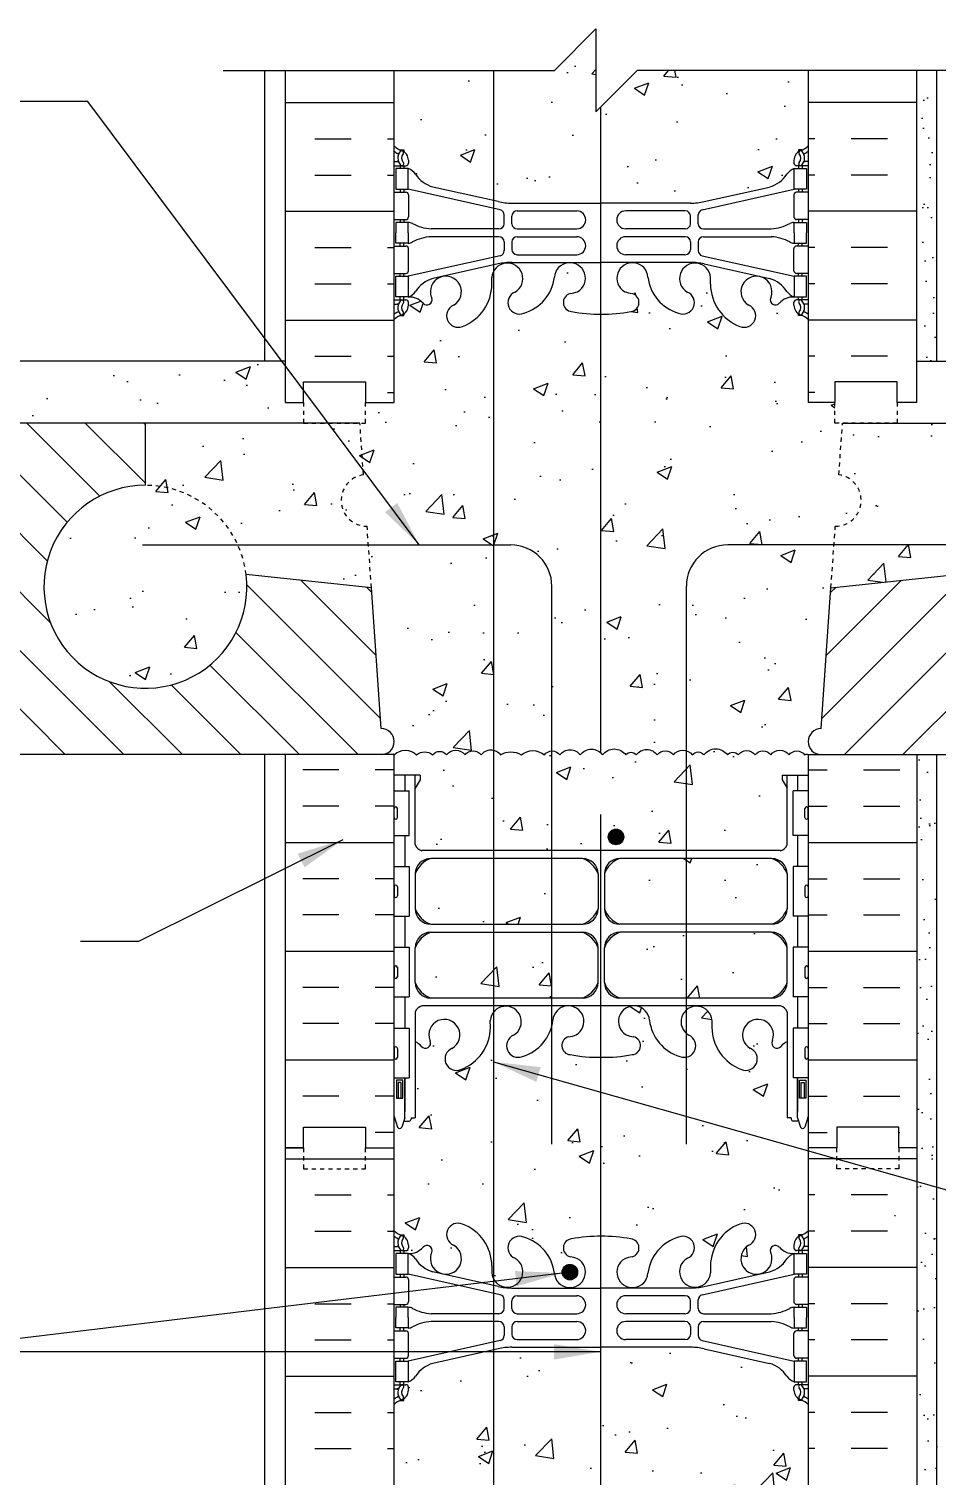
# Model space of a CAD drawing. Header units: inches. Extents: x 241.8 to 298.1, y 186.8 to 251.2.
# Drawn here: x 256.1 to 278.03, y 216.28 to 251.22 of the extents above; entities that cross this region are included whole.
import ezdxf

# ---------------------------------------------------------------- set-up
doc = ezdxf.new("R2010")
doc.units = ezdxf.units.IN
doc.header["$LTSCALE"] = 0.5
doc.header["$MEASUREMENT"] = 0
doc.linetypes.add('DASHED2', pattern=[0.375, 0.25, -0.125])
doc.linetypes.add('HIDDEN2', pattern=[0.1875, 0.125, -0.0625])
for name, color, linetype in [('HATCH', 12, 'Continuous'), ('Hidden2', 12, 'HIDDEN2'), ('line25', 2, 'Continuous'), ('LINE3', 3, 'Continuous'), ('LINE50', 5, 'Continuous'), ('LINE9', 9, 'Continuous'), ('TEXT', 4, 'Continuous'), ('Web_Edge', 9, 'Continuous')]:
    doc.layers.add(name, color=color, linetype=linetype)
doc.styles.add('DIM', font='romans.shx', dxfattribs={"width": 0.7})
doc.dimstyles.new('ext_12', dxfattribs={"dimscale": 12, "dimtxt": 0.09375, "dimasz": 0.09375, "dimexe": 0.09375, "dimexo": 0.0625, "dimgap": 0.0625, "dimtad": 1, "dimdec": 1, "dimzin": 3, "dimdsep": 46, "dimlunit": 4, "dimtxsty": 'DIM', "dimcen": 0.09, "dimdle": 0.09375, "dimclrt": 4, "dimadec": 0, "dimazin": 0, "dimtfac": 1, "dimtdec": 1, "dimtmove": 2, "dimatfit": 3, "dimfxl": 1, "dimfrac": 2, "dimtolj": 1, "dimtzin": 0, "dimarcsym": 0})

msp = doc.modelspace()

# ---------------------------------------------------------------- hatches: boundary and pattern name
at = {"layer": 'HATCH'}
h = msp.add_hatch(dxfattribs=at)
h.set_pattern_fill('AR-CONC', color=256, scale=0.5)
h.set_pattern_definition([(50, (0, 0), (3.5863, -0.31376), [0.375, -4.125]), (355, (0, 0), (-0.693757, 3.76096), [0.3, -3.3]), (100.4514, (0.299, -0.026), (2.892544, 3.4472), [0.3187, -3.50571]), (46.1842, (0, 1), (5.336207, -0.827596), [0.5625, -6.1875]), (96.6356, (0.4447, 0.931), (4.67331, 4.87059), [0.47805, -5.25857]), (351.1842, (0, 1), (4.67331, 4.87059), [0.45, -4.95]), (21, (0.5, 0.75), (2.984535, -2.013094), [0.375, -4.125]), (326, (0.5, 0.75), (1.216577, 3.62575), [0.3, -3.3]), (71.4514, (0.7487, 0.5822), (4.201112, 1.612656), [0.3187, -3.50571]), (37.5, (0, 0), (0.0607993, 1.6644693), [0, -3.26, 0, -3.35, 0, -3.3125]), (7.5, (0, 0), (1.315348, 1.9720586), [0, -1.91, 0, -3.185, 0, -1.2625]), (327.5, (-1.115, 0), (2.669112, -0.1127744), [0, -1.25, 0, -3.9, 0, -5.175]), (317.5, (-1.615, 0), (2.915931, 0.500525), [0, -1.625, 0, -2.59, 0, -3.675])])
h.paths.add_polyline_path([(274.921, 250.216), (270.791, 250.216), (269.791, 249.216), (269.791, 251.216), (268.791, 250.216), (264.921, 250.216), (264.921, 248.391, 0.08841), (265.067, 248.294), (265.157, 248.294), (265.157, 248.252, -0.249069), (265.267, 248.045), (265.267, 247.977, -0.414214), (265.205, 247.915), (265.157, 247.915), (265.157, 247.845), (265.262, 247.845, -0.155529), (265.438, 247.711, 0.180914), (265.856, 247.4), (267.437, 247.047, 0.054974), (267.763, 247.011), (269.921, 247.011), (272.079, 247.011, 0.054974), (272.406, 247.047), (273.987, 247.4, 0.180914), (274.405, 247.711, -0.155529), (274.58, 247.845), (274.685, 247.845), (274.685, 247.915), (274.638, 247.915, -0.414214), (274.575, 247.977), (274.575, 248.045, -0.249069), (274.685, 248.252), (274.685, 248.294), (274.775, 248.294, 0.088594), (274.922, 248.391)])
h.paths.add_polyline_path([(275.661, 240.452), (275.748, 241.699), (275.566, 241.699), (275.566, 242.199), (274.921, 242.199), (274.922, 242.754), (274.922, 244.198, 0.089002), (274.775, 244.296), (274.685, 244.296), (274.685, 244.338, -0.249069), (274.575, 244.545), (274.575, 244.612, -0.414214), (274.638, 244.675), (274.685, 244.675), (274.685, 244.745), (274.58, 244.745, 0.231736), (274.223, 244.594, -0.8344), (274.011, 244.719), (274.023, 244.741, 2.155404), (273.484, 244.546, -1), (273.271, 244.035, -0.311223), (272.562, 245.051), (272.562, 245.216, 1.661382), (272.001, 244.864, -1), (271.787, 244.352, -0.30095), (271.051, 245.225, 1.661382), (270.49, 244.872, 0.055617), (270.669, 244.826, -0.843243), (270.635, 244.394, -0.047544), (269.921, 244.329, -0.047544), (269.207, 244.394, -0.843243), (269.173, 244.826, 0.055617), (269.352, 244.872, 1.661382), (268.791, 245.225, -0.30095), (268.055, 244.352, -1), (267.842, 244.864, 1.661382), (267.28, 245.216), (267.281, 245.051, -0.311223), (266.572, 244.035, -1), (266.358, 244.546, 2.155404), (265.82, 244.741), (265.831, 244.719, -0.834375), (265.62, 244.594, 0.23174), (265.262, 244.745), (265.157, 244.745), (265.157, 244.675), (265.205, 244.675, -0.414214), (265.267, 244.612), (265.267, 244.545, -0.249069), (265.157, 244.338), (265.157, 244.296), (265.067, 244.296, 0.08841), (264.921, 244.199), (264.921, 242.199), (264.234, 242.199), (264.234, 241.699), (264.095, 241.699), (264.182, 240.452, 0.932515), (264.269, 239.208), (264.373, 237.726), (264.611, 234.322, -0.993672), (264.615, 233.697), (264.921, 233.697), (264.921, 233.687, -0.413158), (265.465, 233.687, -0.387981), (265.852, 233.687, -0.520567), (266.188, 233.687, -0.520567), (266.633, 233.687, -0.520567), (267.022, 233.687, -0.520567), (267.493, 233.687, -0.305652), (267.992, 233.687, -0.375503), (268.55, 233.687, -0.520567), (268.923, 233.687, -0.520567), (269.415, 233.687, -0.520567), (269.957, 233.687, -0.520567), (270.517, 233.687, -0.520567), (270.768, 233.687, -0.520567), (271.275, 233.687, -0.520567), (271.666, 233.687, -0.520567), (272.122, 233.687, -0.520567), (272.403, 233.687, -0.520567), (272.971, 233.687, -0.520567), (273.23, 233.687, -0.520567), (273.639, 233.687, -0.520567), (274.018, 233.687, -0.520567), (274.458, 233.687, -0.520567), (274.832, 233.687, -0.384568), (274.921, 233.697), (275.236, 233.697, -1.006449), (275.232, 234.322), (275.47, 237.726), (275.574, 239.208, 0.932515)])
h.paths.add_polyline_path([(280.927, 240.199), (280.927, 241.699), (275.748, 241.699), (275.661, 240.452, -0.932515), (275.574, 239.208), (275.47, 237.726), (278.494, 238.044, -0.379205)])
h.paths.add_polyline_path([(280.927, 240.199, 0.379205), (278.494, 238.044, 2.637096)])
h.paths.add_polyline_path([(292.97, 243.199), (277.546, 243.199), (277.546, 242.199), (277.066, 242.199), (277.066, 241.699), (280.927, 241.699), (292.97, 241.699)])
h.paths.add_polyline_path([(264.182, 240.452), (264.095, 241.699), (258.916, 241.699), (258.916, 240.199, -0.379205), (261.348, 238.044), (264.373, 237.726), (264.269, 239.208, -0.932515)])
h.paths.add_polyline_path([(258.916, 240.199, 2.637096), (261.348, 238.044, 0.379205)])
h.paths.add_polyline_path([(262.296, 243.199), (246.872, 243.199), (246.872, 241.699), (262.734, 241.699), (262.734, 242.199), (262.296, 242.199)])
h.paths.add_polyline_path([(274.411, 232.886), (274.291, 233.086), (274.291, 233.199), (274.921, 233.199), (274.921, 233.697, 0.384568), (274.832, 233.687, 0.520567), (274.458, 233.687, 0.520567), (274.018, 233.687, 0.520567), (273.639, 233.687, 0.520567), (273.23, 233.687, 0.520567), (272.971, 233.687, 0.520567), (272.403, 233.687, 0.520567), (272.122, 233.687, 0.520567), (271.666, 233.687, 0.520567), (271.275, 233.687, 0.520567), (270.768, 233.687, 0.520567), (270.517, 233.687, 0.520567), (269.957, 233.687, 0.520567), (269.415, 233.687, 0.520567), (268.923, 233.687, 0.520567), (268.55, 233.687, 0.375503), (267.992, 233.687, 0.305652), (267.493, 233.687, 0.520567), (267.022, 233.687, 0.520567), (266.633, 233.687, 0.520567), (266.188, 233.687, 0.520567), (265.852, 233.687, 0.387981), (265.465, 233.687, 0.413158), (264.921, 233.687), (264.921, 233.199), (265.551, 233.199), (265.551, 233.086), (265.431, 232.886), (265.431, 231.525, 0.268156), (265.592, 231.377), (274.25, 231.377, 0.268138), (274.411, 231.525)])
h.paths.add_polyline_path([(274.411, 230.814, 0.225652), (274.036, 231.189), (270.373, 231.189, 0.225652), (269.998, 230.814), (269.998, 229.974, 0.225652), (270.373, 229.599), (274.036, 229.599, 0.225652), (274.411, 229.974)])
h.paths.add_polyline_path([(269.845, 230.814, 0.225652), (269.47, 231.189), (265.806, 231.189, 0.225652), (265.431, 230.814), (265.431, 229.974, 0.225652), (265.806, 229.599), (269.47, 229.599, 0.225652), (269.845, 229.974)])
h.paths.add_polyline_path([(269.845, 229.033, 0.225652), (269.47, 229.408), (265.806, 229.408, 0.225652), (265.431, 229.033), (265.431, 228.192, 0.225652), (265.806, 227.817), (269.47, 227.817, 0.225652), (269.845, 228.192)])
h.paths.add_polyline_path([(274.411, 229.033, 0.225652), (274.036, 229.408), (270.373, 229.408, 0.225652), (269.998, 229.033), (269.998, 228.192, 0.225652), (270.373, 227.817), (274.036, 227.817, 0.225652), (274.411, 228.192)])
h.paths.add_polyline_path([(274.921, 224.958), (274.836, 224.698, -0.6), (274.736, 224.698), (274.687, 224.848), (274.561, 224.848, -0.414214), (274.511, 224.898), (274.511, 224.928), (274.411, 224.928), (274.411, 226.765, 0.108935), (274.259, 226.652, -0.8344), (274.047, 226.777), (274.059, 226.799, 2.155404), (273.52, 226.604, -1), (273.307, 226.093, -0.311223), (272.598, 227.109), (272.598, 227.274, 1.661382), (272.037, 226.921, -1), (271.823, 226.41, -0.30095), (271.087, 227.282, 1.661382), (270.526, 226.93, 0.055617), (270.705, 226.884, -0.843243), (270.671, 226.452, -0.049932), (269.921, 226.387, -0.049932), (269.171, 226.452, -0.843243), (269.137, 226.884, 0.055617), (269.316, 226.93, 1.661382), (268.755, 227.282, -0.30095), (268.019, 226.41, -1), (267.806, 226.921, 1.661382), (267.244, 227.274), (267.245, 227.109, -0.311223), (266.536, 226.093, -1), (266.322, 226.604, 2.155404), (265.784, 226.799), (265.795, 226.777, -0.834375), (265.584, 226.652, 0.108938), (265.431, 226.765), (265.431, 224.928), (265.331, 224.928), (265.331, 224.898, -0.414214), (265.281, 224.848), (265.155, 224.848), (265.106, 224.698, -0.6), (265.006, 224.698), (264.921, 224.958), (264.921, 224.199), (264.921, 222.199, 0.08841), (265.067, 222.101), (265.157, 222.101), (265.157, 222.06, -0.249069), (265.267, 221.853), (265.267, 221.785, -0.414214), (265.205, 221.723), (265.157, 221.723), (265.157, 221.653), (265.262, 221.653, 0.231736), (265.62, 221.804, -0.8344), (265.831, 221.678), (265.82, 221.657, 2.155404), (266.358, 221.851, -1), (266.572, 222.362, -0.311223), (267.281, 221.346), (267.28, 221.181, 1.661382), (267.842, 221.534, -1), (268.055, 222.045, -0.30095), (268.791, 221.173, 1.661382), (269.352, 221.526, 0.055617), (269.173, 221.571, -0.843243), (269.207, 222.003, -0.047544), (269.921, 222.068, -0.047544), (270.635, 222.003, -0.843243), (270.669, 221.571, 0.055617), (270.49, 221.526, 1.661382), (271.051, 221.173, -0.30095), (271.787, 222.045, -1), (272.001, 221.534, 1.661382), (272.562, 221.181), (272.562, 221.346, -0.311223), (273.271, 222.362, -1), (273.484, 221.851, 2.155404), (274.023, 221.657), (274.011, 221.678, -0.834375), (274.223, 221.804, 0.23174), (274.58, 221.653), (274.685, 221.653), (274.685, 221.723), (274.638, 221.723, -0.414214), (274.575, 221.785), (274.575, 221.853, -0.249069), (274.685, 222.06), (274.685, 222.101), (274.775, 222.101, 0.088434), (274.921, 222.199)])
h.paths.add_polyline_path([(274.921, 218.006, 0.088429), (274.775, 218.104), (274.685, 218.104), (274.685, 218.146, -0.249069), (274.575, 218.353), (274.575, 218.42, -0.414214), (274.638, 218.483), (274.685, 218.483), (274.685, 218.553), (274.58, 218.553, -0.168672), (274.394, 218.702, 0.17445), (273.987, 218.998), (272.406, 219.351, 0.054974), (272.079, 219.387), (269.921, 219.387), (267.763, 219.387, 0.054974), (267.437, 219.351), (265.856, 218.998, 0.17445), (265.448, 218.702, -0.168672), (265.262, 218.553), (265.157, 218.553), (265.157, 218.483), (265.205, 218.483, -0.414214), (265.267, 218.42), (265.267, 218.353, -0.249069), (265.157, 218.146), (265.157, 218.104), (265.067, 218.104, 0.08841), (264.921, 218.006), (264.921, 212.391, 0.08841), (265.067, 212.294), (265.157, 212.294), (265.157, 212.252, -0.249069), (265.267, 212.045), (265.267, 211.977, -0.414214), (265.205, 211.915), (265.157, 211.915), (265.157, 211.845), (265.262, 211.845, -0.168672), (265.448, 211.695, 0.17445), (265.856, 211.4), (267.437, 211.047, 0.054974), (267.763, 211.011), (269.921, 211.011), (272.079, 211.011, 0.054974), (272.406, 211.047), (273.987, 211.4, 0.17445), (274.394, 211.695, -0.168672), (274.58, 211.845), (274.685, 211.845), (274.685, 211.915), (274.638, 211.915, -0.414214), (274.575, 211.977), (274.575, 212.045, -0.249069), (274.685, 212.252), (274.685, 212.294), (274.775, 212.294, 0.088421), (274.921, 212.391)])
h = msp.add_hatch(dxfattribs=at)
h.set_pattern_fill('AR-SAND', color=256, scale=0.5, style=0)
h.set_pattern_definition([(37.5, (181.79665, -7.8026), (-0.0314967, 0.9634119), [0, -0.76, 0, -0.85, 0, -0.8125]), (7.5, (181.7966, -7.8026), (0.8848884, 1.411073), [0, -0.41, 0, -0.685, 0, -0.2625]), (327.5, (181.18165, -7.8026), (1.557071, 0.0028295), [0, -0.25, 0, -0.9, 0, -1.175]), (317.5, (181.1816, -7.8026), (1.503063, 0.438838), [0, -0.125, 0, -0.59, 0, -0.675])])
h.paths.add_polyline_path([(278.026, 250.202), (277.538, 250.202), (277.533, 244.199), (277.546, 244.199), (277.546, 243.199), (278.026, 243.199)])
h = msp.add_hatch(dxfattribs=at)
h.set_pattern_fill('ANSI31', color=256, scale=8, style=0)
h.set_pattern_definition([(135, (537.3445, 0), (0.7071068, 0.7071068), [])])
h.paths.add_polyline_path([(246.872, 237.699), (246.313, 238.259, 0.047162), (246.174, 238.699), (246.872, 238.699), (247.872, 238.699), (246.872, 239.699), (246.872, 241.699), (258.916, 241.699), (258.916, 240.199, 2.637096), (261.348, 238.044), (264.373, 237.726), (264.611, 234.322, -1.000041), (264.611, 233.697), (246.879, 233.699)])
h.paths.add_polyline_path([(253.866, 237.748, 1), (248.966, 237.748, 1)], flags=16)
h = msp.add_hatch(dxfattribs=at)
h.set_pattern_fill('ANSI31', color=256, scale=8, style=0)
h.set_pattern_definition([(45, (2.4982, 0), (-0.7071068, 0.7071068), [])])
h.paths.add_polyline_path([(292.97, 237.699), (293.53, 238.259, -0.047162), (293.668, 238.699), (292.97, 238.699), (291.97, 238.699), (292.97, 239.699), (292.97, 241.699), (280.927, 241.699), (280.927, 240.199, -2.637096), (278.494, 238.044), (275.47, 237.726), (275.232, 234.322, 1.000041), (275.232, 233.697), (292.963, 233.699)])
h.paths.add_polyline_path([(285.976, 237.748, -1), (290.877, 237.748, -1)], flags=16)
h = msp.add_hatch(dxfattribs=at)
h.set_pattern_fill('INSUL', color=256, scale=7, angle=180, style=0)
h.set_pattern_definition([(7e-15, (267.5042, 223.6988), (3e-16, -2.625), []), (7e-15, (267.5042, 222.8238), (3e-16, -2.625), [0.875, -0.875]), (7e-15, (267.5042, 221.9488), (3e-16, -2.625), [0.875, -0.875])])
h.paths.add_polyline_path([(277.546, 234.198), (274.921, 234.197), (274.921, 224.199), (275.609, 224.199), (275.609, 224.699), (277.109, 224.699), (277.109, 224.199), (277.546, 224.199)])
h = msp.add_hatch(dxfattribs=at)
h.set_pattern_fill('INSUL', color=256, scale=7, angle=180, style=0)
h.set_pattern_definition([(180, (272.3384, 223.6988), (-3e-16, -2.625), []), (180, (272.3384, 222.8238), (-3e-16, -2.625), [0.875, -0.875]), (180, (272.3384, 221.9488), (-3e-16, -2.625), [0.875, -0.875])])
h.paths.add_polyline_path([(264.921, 233.697), (262.296, 233.697), (262.296, 224.199), (262.734, 224.199), (262.734, 224.699), (264.234, 224.699), (264.234, 224.199), (264.921, 224.199)])
h = msp.add_hatch(dxfattribs=at)
h.set_pattern_fill('AR-SAND', color=256, scale=0.5, style=0)
h.set_pattern_definition([(37.5, (181.79665, -9.8026), (-0.0314967, 0.963412), [0, -0.76, 0, -0.85, 0, -0.8125]), (7.5, (181.7966, -9.8026), (0.8848884, 1.411073), [0, -0.41, 0, -0.685, 0, -0.2625]), (327.5, (181.18165, -9.8026), (1.557071, 0.0028295), [0, -0.25, 0, -0.9, 0, -1.175]), (317.5, (181.1816, -9.8026), (1.503063, 0.438838), [0, -0.125, 0, -0.59, 0, -0.675])])
h.paths.add_polyline_path([(277.546, 208.202), (278.025, 208.202), (278.026, 233.698), (277.546, 233.698)])
at = {"layer": 'LINE3'}
for points in [[(270.092, 231.709, 1), (270.467, 231.709, 1)], [(268.978, 221.201, 1), (269.353, 221.201, 1)]]:
    msp.add_hatch(color=256, dxfattribs=at).paths.add_polyline_path(points)

# ---------------------------------------------------------------- linework, layer by layer
at = {"layer": 'HATCH'}
for p, q in [((262.296, 249.439), (264.921, 249.439)), ((277.546, 249.439), (274.921, 249.439)), ((263.01, 248.564), (263.885, 248.564)), ((264.76, 248.564), (264.921, 248.564)), ((275.083, 248.564), (274.921, 248.564)), ((276.833, 248.564), (275.958, 248.564)), ((263.01, 247.689), (263.885, 247.689)), ((264.76, 247.689), (264.921, 247.689)), ((275.083, 247.689), (274.921, 247.689)), ((276.833, 247.689), (275.958, 247.689)), ((262.296, 246.814), (264.921, 246.814)), ((277.546, 246.814), (274.921, 246.814)), ((263.01, 245.939), (263.885, 245.939)), ((264.76, 245.939), (264.921, 245.939)), ((275.083, 245.939), (274.921, 245.939)), ((276.833, 245.939), (275.958, 245.939)), ((263.01, 245.064), (263.885, 245.064)), ((264.76, 245.064), (264.921, 245.064)), ((275.083, 245.064), (274.921, 245.064)), ((276.833, 245.064), (275.958, 245.064)), ((262.296, 244.189), (264.921, 244.189)), ((277.546, 244.189), (274.921, 244.189)), ((263.01, 243.314), (263.885, 243.314)), ((264.76, 243.314), (264.921, 243.314)), ((275.083, 243.314), (274.921, 243.314)), ((276.833, 243.314), (275.958, 243.314)), ((264.76, 242.439), (264.921, 242.439)), ((275.083, 242.439), (274.921, 242.439)), ((262.296, 223.939), (264.921, 223.939)), ((277.546, 223.939), (274.921, 223.939)), ((263.01, 223.064), (263.885, 223.064)), ((264.76, 223.064), (264.921, 223.064)), ((275.083, 223.064), (274.921, 223.064)), ((276.833, 223.064), (275.958, 223.064)), ((277.028, 222.561), (277.003, 222.561)), ((263.01, 222.189), (263.885, 222.189)), ((264.76, 222.189), (264.921, 222.189)), ((275.083, 222.189), (274.921, 222.189)), ((276.833, 222.189), (275.958, 222.189)), ((262.296, 221.314), (264.921, 221.314)), ((277.546, 221.314), (274.921, 221.314)), ((263.01, 220.439), (263.885, 220.439)), ((264.76, 220.439), (264.921, 220.439)), ((275.083, 220.439), (274.921, 220.439)), ((276.833, 220.439), (275.958, 220.439)), ((263.01, 219.564), (263.885, 219.564)), ((264.76, 219.564), (264.921, 219.564)), ((275.083, 219.564), (274.921, 219.564)), ((276.833, 219.564), (275.958, 219.564)), ((262.296, 218.689), (264.921, 218.689)), ((277.546, 218.689), (274.921, 218.689)), ((263.01, 217.814), (263.885, 217.814)), ((264.76, 217.814), (264.921, 217.814)), ((275.083, 217.814), (274.921, 217.814)), ((276.833, 217.814), (275.958, 217.814)), ((263.01, 216.939), (263.885, 216.939)), ((264.76, 216.939), (264.921, 216.939)), ((275.083, 216.939), (274.921, 216.939)), ((276.833, 216.939), (275.958, 216.939))]:
    msp.add_line(p, q, dxfattribs=at)
msp.add_lwpolyline([(264.921, 233.687, -0.413158), (265.465, 233.687, -0.387981), (265.852, 233.687, -0.520567), (266.188, 233.687, -0.520567), (266.633, 233.687, -0.520567), (267.022, 233.687, -0.520567), (267.493, 233.687, -0.305652), (267.992, 233.687, -0.375503), (268.55, 233.687, -0.520567), (268.923, 233.687, -0.520567), (269.415, 233.687, -0.520567), (269.957, 233.687, -0.520567), (270.517, 233.687, -0.520567), (270.768, 233.687, -0.520567), (271.275, 233.687, -0.520567), (271.666, 233.687, -0.520567), (272.122, 233.687, -0.520567), (272.403, 233.687, -0.520567), (272.971, 233.687, -0.520567), (273.23, 233.687, -0.520567), (273.639, 233.687, -0.520567), (274.018, 233.687, -0.520567), (274.458, 233.687, -0.520567), (274.832, 233.687, -0.384568), (274.921, 233.697)], format="xyb", dxfattribs=at)
at = {"layer": 'Hidden2'}
for p, q in [((264.182, 240.452), (264.095, 241.699)), ((275.661, 240.452), (275.748, 241.699)), ((264.373, 237.726), (264.269, 239.208)), ((275.47, 237.726), (275.574, 239.208))]:
    msp.add_line(p, q, dxfattribs=at)
for centre, radius, start, end in [((264.269, 239.833), 0.625, 98, 270), ((275.574, 239.833), 0.625, 270, 82), ((258.916, 237.748), 2.45, 6.9321, 90)]:
    msp.add_arc(centre, radius, start, end, dxfattribs=at)
at = {"layer": 'line25'}
for p, q in [((264.921, 242.199), (264.921, 250.216)), ((274.921, 250.216), (274.922, 242.754)), ((274.922, 242.754), (274.921, 242.199)), ((264.095, 241.699), (246.879, 241.699)), ((258.916, 240.199), (258.916, 241.699)), ((275.748, 241.699), (292.963, 241.699)), ((264.373, 237.726), (261.348, 238.044)), ((275.47, 237.726), (278.494, 238.044)), ((264.611, 234.324), (264.373, 237.726)), ((275.232, 234.324), (275.47, 237.726)), ((264.921, 233.697), (246.879, 233.699)), ((264.921, 224.199), (264.921, 233.697)), ((274.921, 233.697), (292.963, 233.699)), ((274.921, 233.697), (274.921, 208.189)), ((264.921, 232.824), (265.286, 232.824)), ((265.286, 231.744), (265.286, 232.824)), ((274.921, 232.824), (274.556, 232.824)), ((274.556, 231.744), (274.556, 232.824)), ((264.921, 231.744), (265.286, 231.744)), ((274.921, 231.744), (274.556, 231.744)), ((264.921, 230.994), (265.286, 230.994)), ((265.286, 230.994), (265.286, 229.794)), ((274.921, 230.994), (274.556, 230.994)), ((274.556, 230.994), (274.556, 229.794)), ((264.921, 229.794), (265.286, 229.794)), ((274.921, 229.794), (274.556, 229.794)), ((264.921, 229.044), (265.286, 229.044)), ((265.286, 229.044), (265.286, 227.844)), ((274.921, 229.044), (274.556, 229.044)), ((274.556, 229.044), (274.556, 227.844)), ((264.921, 227.844), (265.286, 227.844)), ((274.921, 227.844), (274.556, 227.844)), ((264.921, 227.094), (265.286, 227.094)), ((265.286, 227.094), (265.286, 225.894)), ((274.921, 227.094), (274.556, 227.094)), ((274.556, 227.094), (274.556, 225.894)), ((264.921, 225.894), (265.286, 225.894)), ((274.921, 225.894), (274.556, 225.894)), ((264.921, 208.189), (264.921, 224.199))]:
    msp.add_line(p, q, dxfattribs=at)
for centre, radius, start, end in [((258.916, 237.748), 2.45, 90, 6.9321), ((264.611, 234.01), 0.313, 270, 90), ((275.232, 234.01), 0.313, 90, 270)]:
    msp.add_arc(centre, radius, start, end, dxfattribs=at)
at = {"layer": 'LINE3'}
for p, q in [((267.324, 250.216), (267.324, 212.483)), ((269.905, 249.33), (269.903, 233.748)), ((258.842, 238.76), (267.73, 238.76)), ((281.866, 238.76), (272.978, 238.76)), ((268.73, 224.293), (268.73, 237.76)), ((271.978, 224.293), (271.978, 237.76)), ((269.904, 232.247), (269.904, 207.303))]:
    msp.add_line(p, q, dxfattribs=at)
for centre in [(270.279, 231.709), (269.165, 221.201)]:
    msp.add_circle(centre, 0.188, dxfattribs=at)
for centre, start, end in [((267.73, 237.76), 0, 90), ((272.978, 237.76), 90, 180)]:
    msp.add_arc(centre, 1, start, end, dxfattribs=at)
at = {"layer": 'LINE50'}
for p, q in [((262.296, 242.199), (262.296, 250.216)), ((277.546, 242.199), (277.546, 250.216)), ((262.734, 242.199), (262.734, 242.699)), ((262.734, 242.699), (264.234, 242.699)), ((264.234, 242.699), (264.234, 242.199)), ((262.296, 242.199), (262.734, 242.199)), ((264.234, 242.199), (264.671, 242.199)), ((264.671, 242.199), (264.921, 242.199)), ((262.296, 224.199), (262.296, 233.697)), ((277.546, 233.698), (277.546, 208.189)), ((262.734, 224.199), (262.296, 224.199)), ((262.296, 208.189), (262.296, 224.199))]:
    msp.add_line(p, q, dxfattribs=at)
for points in [[(262.296, 242.199), (262.734, 242.199), (262.734, 242.699), (264.234, 242.699), (264.234, 242.199), (264.921, 242.199)], [(277.546, 242.199), (277.066, 242.199), (277.066, 242.699), (275.566, 242.699), (275.566, 242.199), (274.921, 242.199)], [(262.296, 224.199), (262.734, 224.199), (262.734, 224.699), (264.234, 224.699), (264.234, 224.199), (264.921, 224.199)], [(262.296, 224.199), (262.734, 224.199), (262.734, 224.699), (264.234, 224.699), (264.234, 224.199), (264.921, 224.199)], [(277.546, 224.199), (277.109, 224.199), (277.109, 224.699), (275.609, 224.699), (275.609, 224.199), (274.921, 224.199)]]:
    msp.add_lwpolyline(points, dxfattribs=at)
at = {"layer": 'LINE9'}
for p, q in [((269.791, 251.216), (268.791, 250.216)), ((269.791, 251.216), (269.791, 249.216)), ((260.796, 250.216), (268.791, 250.216)), ((261.796, 243.199), (261.796, 250.216)), ((269.791, 249.216), (270.791, 250.216)), ((279.025, 250.216), (270.791, 250.216)), ((278.026, 243.199), (278.026, 250.216)), ((262.296, 243.199), (246.879, 243.199)), ((277.546, 243.199), (292.963, 243.199)), ((261.796, 208.189), (261.796, 233.697)), ((278.025, 208.189), (278.026, 233.698)), ((264.921, 232.174), (264.921, 232.394)), ((264.961, 232.434), (264.961, 232.434)), ((265.001, 232.174), (265.001, 232.394)), ((274.841, 232.174), (274.841, 232.394)), ((274.881, 232.434), (274.881, 232.434)), ((274.921, 232.174), (274.921, 232.394)), ((264.921, 232.339), (264.921, 232.339)), ((264.921, 232.229), (264.921, 232.229)), ((264.961, 232.134), (264.961, 232.134)), ((274.881, 232.134), (274.881, 232.134)), ((274.921, 232.339), (274.921, 232.339)), ((274.921, 232.229), (274.921, 232.229)), ((264.921, 230.504), (264.921, 230.284)), ((264.921, 230.449), (264.921, 230.449)), ((264.921, 230.339), (264.921, 230.339)), ((264.961, 230.544), (264.961, 230.544)), ((265.001, 230.504), (265.001, 230.284)), ((274.841, 230.504), (274.841, 230.284)), ((274.881, 230.544), (274.881, 230.544)), ((274.921, 230.504), (274.921, 230.284)), ((274.921, 230.449), (274.921, 230.449)), ((274.921, 230.339), (274.921, 230.339)), ((264.961, 230.244), (264.961, 230.244)), ((274.881, 230.244), (274.881, 230.244)), ((264.921, 228.554), (264.921, 228.334)), ((265.001, 228.554), (265.001, 228.334)), ((274.841, 228.554), (274.841, 228.334)), ((274.921, 228.554), (274.921, 228.334)), ((264.921, 228.499), (264.921, 228.499)), ((264.921, 228.389), (264.921, 228.389)), ((264.961, 228.294), (264.961, 228.294)), ((274.881, 228.294), (274.881, 228.294)), ((274.921, 228.499), (274.921, 228.499)), ((274.921, 228.389), (274.921, 228.389)), ((264.921, 226.604), (264.921, 226.384)), ((264.921, 226.549), (264.921, 226.549)), ((264.921, 226.439), (264.921, 226.439)), ((264.961, 226.644), (264.961, 226.644)), ((265.001, 226.604), (265.001, 226.384)), ((274.841, 226.604), (274.841, 226.384)), ((274.881, 226.644), (274.881, 226.644)), ((274.921, 226.604), (274.921, 226.384)), ((274.921, 226.549), (274.921, 226.549)), ((274.921, 226.439), (274.921, 226.439)), ((264.961, 226.344), (264.961, 226.344)), ((274.881, 226.344), (274.881, 226.344))]:
    msp.add_line(p, q, dxfattribs=at)
at = {"layer": 'LINE9', "linetype": 'HIDDEN2'}
for p, q in [((262.734, 224.199), (262.734, 223.699)), ((264.234, 223.699), (264.234, 224.199)), ((275.609, 223.699), (275.609, 224.199)), ((277.109, 224.199), (277.109, 223.699)), ((262.734, 223.699), (264.234, 223.699)), ((277.109, 223.699), (275.609, 223.699))]:
    msp.add_line(p, q, dxfattribs=at)
at = {"layer": 'LINE9', "linetype": 'DASHED2', "ltscale": 0.15}
for points in [[(262.734, 242.199), (262.734, 242.199), (262.734, 241.699), (264.234, 241.699), (264.234, 242.199), (264.234, 242.199)], [(277.066, 242.199), (277.066, 242.199), (277.066, 241.699), (275.566, 241.699)], [(275.566, 241.699), (275.566, 242.199), (275.566, 242.199)]]:
    msp.add_lwpolyline(points, dxfattribs=at)
at = {"layer": 'LINE9'}
for centre, start, end in [((264.961, 232.394), 90, 180), ((264.961, 232.394), 360, 90), ((274.881, 232.394), 90, 180), ((274.881, 232.394), 0, 90), ((264.961, 232.174), 180, 270), ((264.961, 232.174), 270, 0), ((274.881, 232.174), 180, 270), ((274.881, 232.174), 270, 0), ((264.961, 230.504), 90, 180), ((264.961, 230.284), 180, 270), ((264.961, 230.504), 0, 90), ((264.961, 230.284), 270, 0), ((274.881, 230.504), 90, 180), ((274.881, 230.284), 180, 270), ((274.881, 230.504), 360, 90), ((274.881, 230.284), 270, 0), ((264.961, 228.554), 90, 180), ((264.961, 228.554), 0, 90), ((274.881, 228.554), 90, 180), ((274.881, 228.554), 360, 90), ((264.961, 228.334), 180, 270), ((264.961, 228.334), 270, 0), ((274.881, 228.334), 180, 270), ((274.881, 228.334), 270, 0), ((264.961, 226.604), 90, 180), ((264.961, 226.604), 0, 90), ((274.881, 226.604), 90, 180), ((274.881, 226.604), 360, 90), ((264.961, 226.384), 180, 270), ((264.961, 226.384), 270, 0), ((274.881, 226.384), 180, 270), ((274.881, 226.384), 270, 0)]:
    msp.add_arc(centre, 0.04, start, end, dxfattribs=at)
at = {"layer": 'Web_Edge'}
for p, q in [((265.067, 248.294), (265.157, 248.294)), ((265.157, 248.294), (265.157, 248.252)), ((274.775, 248.294), (274.685, 248.294)), ((274.685, 248.294), (274.685, 248.252)), ((264.921, 248.015), (264.999, 248.015)), ((264.921, 247.915), (265.205, 247.915)), ((265.067, 247.915), (265.067, 247.845)), ((265.157, 247.915), (265.157, 247.845)), ((265.267, 248.045), (265.267, 247.977)), ((274.575, 248.045), (274.575, 247.977)), ((274.921, 247.915), (274.638, 247.915)), ((274.685, 247.915), (274.685, 247.845)), ((274.775, 247.915), (274.775, 247.845)), ((274.921, 248.015), (274.843, 248.015)), ((267.437, 247.047), (265.856, 247.4)), ((272.406, 247.047), (273.987, 247.4)), ((264.921, 247.275), (265.205, 247.275)), ((265.067, 247.345), (265.067, 247.275)), ((265.157, 247.345), (265.157, 247.275)), ((267.48, 246.848), (265.262, 247.345)), ((265.267, 247.212), (265.267, 246.677)), ((272.363, 246.848), (274.58, 247.345)), ((274.575, 247.212), (274.575, 246.677)), ((274.921, 247.275), (274.638, 247.275)), ((274.685, 247.345), (274.685, 247.275)), ((274.775, 247.345), (274.775, 247.275)), ((267.578, 246.514), (267.578, 246.726)), ((267.763, 247.011), (269.921, 247.011)), ((267.765, 246.515), (267.765, 246.699)), ((267.89, 246.824), (269.33, 246.824)), ((272.079, 247.011), (269.921, 247.011)), ((271.953, 246.824), (270.513, 246.824)), ((272.078, 246.515), (272.078, 246.699)), ((272.265, 246.514), (272.265, 246.726)), ((264.921, 246.615), (265.205, 246.615)), ((265.067, 246.615), (265.067, 246.545)), ((265.157, 246.615), (265.157, 246.545)), ((267.453, 246.389), (265.815, 246.389)), ((267.89, 246.39), (269.33, 246.39)), ((271.953, 246.39), (270.513, 246.39)), ((272.39, 246.389), (274.028, 246.389)), ((274.921, 246.615), (274.638, 246.615)), ((274.685, 246.615), (274.685, 246.545)), ((274.775, 246.615), (274.775, 246.545)), ((264.921, 245.975), (265.205, 245.975)), ((265.067, 245.975), (265.067, 246.045)), ((265.157, 245.975), (265.157, 246.045)), ((267.453, 246.201), (265.815, 246.201)), ((267.578, 246.076), (267.578, 245.864)), ((267.765, 246.075), (267.765, 245.891)), ((267.89, 246.2), (269.33, 246.2)), ((271.953, 246.2), (270.513, 246.2)), ((272.078, 246.075), (272.078, 245.891)), ((272.265, 246.076), (272.265, 245.864)), ((272.39, 246.201), (274.028, 246.201)), ((274.921, 245.975), (274.638, 245.975)), ((274.685, 245.975), (274.685, 246.045)), ((274.775, 245.975), (274.775, 246.045)), ((267.48, 245.742), (265.262, 245.245)), ((265.267, 245.377), (265.267, 245.912)), ((267.89, 245.766), (269.33, 245.766)), ((271.953, 245.766), (270.513, 245.766)), ((272.363, 245.742), (274.58, 245.245)), ((274.575, 245.377), (274.575, 245.912)), ((264.921, 245.315), (265.205, 245.315)), ((265.067, 245.245), (265.067, 245.315)), ((265.157, 245.245), (265.157, 245.315)), ((267.437, 245.543), (265.856, 245.19)), ((267.763, 245.579), (269.921, 245.579)), ((272.079, 245.579), (269.921, 245.579)), ((272.406, 245.543), (273.987, 245.19)), ((274.921, 245.315), (274.638, 245.315)), ((274.685, 245.245), (274.685, 245.315)), ((274.775, 245.245), (274.775, 245.315)), ((267.281, 245.051), (267.28, 245.216)), ((272.562, 245.051), (272.562, 245.216)), ((264.921, 244.675), (265.205, 244.675)), ((264.921, 244.575), (264.999, 244.575)), ((265.067, 244.675), (265.067, 244.745)), ((265.157, 244.675), (265.157, 244.745)), ((265.267, 244.545), (265.267, 244.612)), ((265.82, 244.741), (265.831, 244.719)), ((274.023, 244.741), (274.011, 244.719)), ((274.575, 244.545), (274.575, 244.612)), ((274.921, 244.675), (274.638, 244.675)), ((274.685, 244.675), (274.685, 244.745)), ((274.775, 244.675), (274.775, 244.745)), ((274.921, 244.575), (274.843, 244.575)), ((265.067, 244.296), (265.157, 244.296)), ((265.157, 244.296), (265.157, 244.338)), ((274.685, 244.296), (274.685, 244.338)), ((274.775, 244.296), (274.685, 244.296)), ((265.551, 233.199), (264.921, 233.199)), ((265.551, 233.199), (264.921, 233.199)), ((265.431, 231.525), (265.431, 233.199)), ((265.551, 233.086), (265.431, 232.886)), ((265.551, 233.086), (265.431, 232.886)), ((265.551, 233.199), (265.551, 233.086)), ((265.551, 233.199), (265.551, 233.086)), ((274.291, 233.199), (274.921, 233.199)), ((274.291, 233.199), (274.921, 233.199)), ((274.291, 233.199), (274.291, 233.086)), ((274.291, 233.199), (274.291, 233.086)), ((274.291, 233.086), (274.411, 232.886)), ((274.291, 233.086), (274.411, 232.886)), ((274.411, 231.525), (274.411, 233.199)), ((274.25, 231.377), (265.592, 231.377)), ((269.47, 231.189), (265.806, 231.189)), ((274.036, 231.189), (270.373, 231.189)), ((265.431, 230.814), (265.431, 229.974)), ((269.845, 230.814), (269.845, 229.974)), ((269.998, 230.815), (269.998, 229.974)), ((274.411, 230.814), (274.411, 229.974)), ((265.806, 229.599), (269.47, 229.599)), ((274.036, 229.599), (270.373, 229.599)), ((265.806, 229.408), (269.47, 229.408)), ((274.036, 229.408), (270.373, 229.408)), ((265.431, 228.192), (265.431, 229.033)), ((269.845, 228.192), (269.845, 229.033)), ((269.998, 228.191), (269.998, 229.032)), ((274.411, 228.192), (274.411, 229.033)), ((269.47, 227.817), (265.806, 227.817)), ((274.036, 227.817), (270.373, 227.817)), ((265.431, 227.482), (265.431, 224.928)), ((274.25, 227.63), (265.592, 227.63)), ((274.411, 227.482), (274.411, 224.928)), ((267.245, 227.109), (267.244, 227.274)), ((272.598, 227.109), (272.598, 227.274)), ((265.784, 226.799), (265.795, 226.777)), ((274.059, 226.799), (274.047, 226.777)), ((265.181, 224.928), (265.181, 225.894)), ((274.661, 224.928), (274.661, 225.894)), ((264.921, 224.958), (265.006, 224.698)), ((265.181, 224.928), (265.106, 224.698)), ((265.155, 224.848), (265.281, 224.848)), ((265.331, 224.928), (265.431, 224.928)), ((265.331, 224.928), (265.331, 224.898)), ((265.331, 224.898), (265.331, 224.898)), ((274.511, 224.928), (274.411, 224.928)), ((274.511, 224.928), (274.511, 224.898)), ((274.511, 224.898), (274.511, 224.898)), ((274.687, 224.848), (274.561, 224.848)), ((274.661, 224.928), (274.736, 224.698)), ((274.921, 224.958), (274.836, 224.698)), ((265.067, 222.101), (265.157, 222.101)), ((265.157, 222.101), (265.157, 222.06)), ((274.775, 222.101), (274.685, 222.101)), ((274.685, 222.101), (274.685, 222.06)), ((264.921, 221.823), (264.999, 221.823)), ((264.921, 221.723), (265.205, 221.723)), ((265.067, 221.723), (265.067, 221.653)), ((265.157, 221.723), (265.157, 221.653)), ((265.267, 221.853), (265.267, 221.785)), ((265.82, 221.657), (265.831, 221.678)), ((274.023, 221.657), (274.011, 221.678)), ((274.575, 221.853), (274.575, 221.785)), ((274.921, 221.723), (274.638, 221.723)), ((274.685, 221.723), (274.685, 221.653)), ((274.775, 221.723), (274.775, 221.653)), ((274.921, 221.823), (274.843, 221.823)), ((267.437, 220.854), (265.856, 221.207)), ((267.281, 221.346), (267.28, 221.181)), ((272.406, 220.854), (273.987, 221.207)), ((272.562, 221.346), (272.562, 221.181)), ((264.921, 221.083), (265.205, 221.083)), ((265.067, 221.153), (265.067, 221.083)), ((265.157, 221.153), (265.157, 221.083)), ((267.48, 220.656), (265.262, 221.153)), ((265.267, 221.02), (265.267, 220.485)), ((267.763, 220.818), (269.921, 220.818)), ((272.079, 220.818), (269.921, 220.818)), ((272.363, 220.656), (274.58, 221.153)), ((274.575, 221.02), (274.575, 220.485)), ((274.921, 221.083), (274.638, 221.083)), ((274.685, 221.153), (274.685, 221.083)), ((274.775, 221.153), (274.775, 221.083)), ((267.578, 220.322), (267.578, 220.534)), ((267.765, 220.323), (267.765, 220.507)), ((267.89, 220.632), (269.33, 220.632)), ((271.953, 220.632), (270.513, 220.632)), ((272.078, 220.323), (272.078, 220.507)), ((272.265, 220.322), (272.265, 220.534)), ((264.921, 220.423), (265.205, 220.423)), ((265.067, 220.423), (265.067, 220.353)), ((265.157, 220.423), (265.157, 220.353)), ((267.453, 220.197), (265.815, 220.197)), ((267.89, 220.198), (269.33, 220.198)), ((271.953, 220.198), (270.513, 220.198)), ((272.39, 220.197), (274.028, 220.197)), ((274.921, 220.423), (274.638, 220.423)), ((274.685, 220.423), (274.685, 220.353)), ((274.775, 220.423), (274.775, 220.353)), ((264.921, 219.783), (265.205, 219.783)), ((265.067, 219.783), (265.067, 219.853)), ((265.157, 219.783), (265.157, 219.853)), ((267.453, 220.009), (265.815, 220.009)), ((267.578, 219.884), (267.578, 219.671)), ((267.765, 219.883), (267.765, 219.699)), ((267.89, 220.008), (269.33, 220.008)), ((271.953, 220.008), (270.513, 220.008)), ((272.078, 219.883), (272.078, 219.699)), ((272.265, 219.884), (272.265, 219.671)), ((272.39, 220.009), (274.028, 220.009)), ((274.921, 219.783), (274.638, 219.783)), ((274.685, 219.783), (274.685, 219.853)), ((274.775, 219.783), (274.775, 219.853)), ((267.48, 219.549), (265.262, 219.053)), ((265.267, 219.185), (265.267, 219.72)), ((267.89, 219.574), (269.33, 219.574)), ((271.953, 219.574), (270.513, 219.574)), ((272.363, 219.549), (274.58, 219.053)), ((274.575, 219.185), (274.575, 219.72)), ((264.921, 219.123), (265.205, 219.123)), ((265.067, 219.053), (265.067, 219.123)), ((265.157, 219.053), (265.157, 219.123)), ((267.437, 219.351), (265.856, 218.998)), ((267.763, 219.387), (269.921, 219.387)), ((272.079, 219.387), (269.921, 219.387)), ((272.406, 219.351), (273.987, 218.998)), ((274.921, 219.123), (274.638, 219.123)), ((274.685, 219.053), (274.685, 219.123)), ((274.775, 219.053), (274.775, 219.123)), ((264.921, 218.483), (265.205, 218.483)), ((264.921, 218.383), (264.999, 218.383)), ((265.067, 218.483), (265.067, 218.553)), ((265.157, 218.483), (265.157, 218.553)), ((265.267, 218.353), (265.267, 218.42)), ((274.575, 218.353), (274.575, 218.42)), ((274.921, 218.483), (274.638, 218.483)), ((274.685, 218.483), (274.685, 218.553)), ((274.775, 218.483), (274.775, 218.553)), ((274.921, 218.383), (274.843, 218.383)), ((265.067, 218.104), (265.157, 218.104)), ((265.157, 218.104), (265.157, 218.146)), ((274.685, 218.104), (274.685, 218.146)), ((274.775, 218.104), (274.685, 218.104))]:
    msp.add_line(p, q, dxfattribs=at)
for points in [[(264.962, 247.345), (265.262, 247.345), (265.262, 247.845), (264.962, 247.845)], [(274.88, 247.345), (274.58, 247.345), (274.58, 247.845), (274.88, 247.845)], [(264.962, 245.245), (265.262, 245.245), (265.262, 244.745), (264.962, 244.745)], [(274.88, 245.245), (274.58, 245.245), (274.58, 244.745), (274.88, 244.745)], [(265.131, 225.838), (264.981, 225.838), (264.981, 225.398), (265.131, 225.398)], [(265.091, 225.778), (265.021, 225.778), (265.021, 225.398), (265.091, 225.398)], [(274.711, 225.838), (274.861, 225.838), (274.861, 225.398), (274.711, 225.398)], [(274.751, 225.778), (274.821, 225.778), (274.821, 225.398), (274.751, 225.398)], [(264.962, 221.153), (265.262, 221.153), (265.262, 221.653), (264.962, 221.653)], [(274.88, 221.153), (274.58, 221.153), (274.58, 221.653), (274.88, 221.653)], [(264.962, 219.053), (265.262, 219.053), (265.262, 218.553), (264.962, 218.553)], [(274.88, 219.053), (274.58, 219.053), (274.58, 218.553), (274.88, 218.553)]]:
    msp.add_lwpolyline(points, close=True, dxfattribs=at)
for points in [[(265.262, 246.295), (265.262, 246.545), (264.962, 246.545), (264.962, 246.295)], [(274.58, 246.295), (274.58, 246.545), (274.88, 246.545), (274.88, 246.295)], [(265.262, 246.295), (265.262, 246.045), (264.962, 246.045), (264.962, 246.295)], [(274.58, 246.295), (274.58, 246.045), (274.88, 246.045), (274.88, 246.295)], [(265.181, 233.199), (265.181, 232.824)], [(274.661, 233.199), (274.661, 232.824)], [(265.181, 231.744), (265.181, 230.994)], [(274.661, 231.744), (274.661, 230.994)], [(265.181, 229.794), (265.181, 229.044)], [(274.661, 229.794), (274.661, 229.044)], [(265.181, 227.844), (265.181, 227.094)], [(274.661, 227.844), (274.661, 227.094)], [(265.181, 225.894), (265.181, 225.078)], [(274.661, 225.894), (274.661, 225.078)], [(265.262, 220.103), (265.262, 220.353), (264.962, 220.353), (264.962, 220.103)], [(274.58, 220.103), (274.58, 220.353), (274.88, 220.353), (274.88, 220.103)], [(265.262, 220.103), (265.262, 219.853), (264.962, 219.853), (264.962, 220.103)], [(274.58, 220.103), (274.58, 219.853), (274.88, 219.853), (274.88, 220.103)]]:
    msp.add_lwpolyline(points, dxfattribs=at)
for centre, radius, start, end in [((265.267, 248.752), 0.5, 226.2122, 250.5288), ((265.267, 248.752), 0.6, 234.7842, 245.0748), ((265.261, 248.1), 0.25, 140.1145, 222.4609), ((265.005, 248.189), 0.021, 343.464, 63.9957), ((265.103, 248.23), 0.045, 321.448, 139.1879), ((265.017, 248.045), 0.25, 0, 70.5288), ((265.261, 248.1), 0.16, 140.0001, 222.4609), ((274.825, 248.045), 0.25, 109.4712, 180), ((274.739, 248.23), 0.045, 40.8121, 218.552), ((274.582, 248.1), 0.16, 317.5391, 39.9999), ((274.575, 248.752), 0.5, 289.4712, 313.7891), ((274.582, 248.1), 0.25, 317.5391, 39.8855), ((274.837, 248.189), 0.021, 116.0043, 196.536), ((274.575, 248.752), 0.6, 294.9252, 305.2168), ((264.999, 248.035), 0.0196, 269.4032, 15.4901), ((265.11, 247.961), 0.045, 222.4609, 42.4609), ((265.205, 247.977), 0.0625, 270, 0), ((265.14, 247.502), 0.364, 34.9775, 70.3387), ((274.703, 247.502), 0.364, 109.6613, 145.0225), ((274.638, 247.977), 0.0625, 180, 270), ((274.733, 247.961), 0.045, 137.5391, 317.5391), ((274.843, 248.035), 0.0196, 164.5099, 270.5968), ((266.063, 248.114), 0.743, 212.7919, 253.8107), ((273.78, 248.114), 0.743, 286.1893, 327.2081), ((265.205, 247.212), 0.0625, 0, 90), ((267.763, 248.511), 1.5, 257.4135, 270), ((272.079, 248.511), 1.5, 270, 282.5865), ((274.638, 247.212), 0.0625, 90, 180), ((265.205, 246.677), 0.0625, 270, 0), ((267.453, 246.726), 0.125, 0, 77.3767), ((267.89, 246.699), 0.125, 90, 180), ((269.33, 246.607), 0.217, 270, 90), ((270.513, 246.607), 0.217, 90, 270), ((271.953, 246.699), 0.125, 0, 90), ((272.39, 246.726), 0.125, 102.6233, 180), ((274.638, 246.677), 0.0625, 180, 270), ((265.258, 246.326), 0.219, 60.4937, 88.92), ((265.904, 247.556), 1.17, 242.6365, 265.6505), ((267.453, 246.514), 0.125, 270, 0), ((267.89, 246.515), 0.125, 180, 270), ((271.953, 246.515), 0.125, 270, 360), ((272.39, 246.514), 0.125, 180, 270), ((273.939, 247.556), 1.17, 274.3495, 297.3635), ((274.584, 246.326), 0.219, 91.08, 119.5063), ((265.205, 245.912), 0.0625, 0, 90), ((265.258, 246.264), 0.219, 271.08, 299.5063), ((265.904, 245.034), 1.17, 94.3495, 117.3635), ((267.453, 246.076), 0.125, 0, 90), ((267.89, 246.075), 0.125, 90, 180), ((269.33, 245.983), 0.217, 270, 90), ((270.513, 245.983), 0.217, 90, 270), ((271.953, 246.075), 0.125, 0, 90), ((272.39, 246.076), 0.125, 90, 180), ((273.939, 245.034), 1.17, 62.6365, 85.6505), ((274.584, 246.264), 0.219, 240.4937, 268.92), ((274.638, 245.912), 0.0625, 90, 180), ((267.453, 245.864), 0.125, 282.6233, 0), ((267.89, 245.891), 0.125, 180, 270), ((271.953, 245.891), 0.125, 270, 0), ((272.39, 245.864), 0.125, 180, 257.3767), ((265.205, 245.377), 0.0625, 270, 0), ((267.654, 245.189), 0.375, 299.9315, 175.7552), ((267.763, 244.079), 1.5, 90, 102.5865), ((269.165, 245.197), 0.375, 299.9315, 175.7552), ((270.677, 245.197), 0.375, 4.2448, 240.0685), ((272.188, 245.189), 0.375, 4.2448, 240.0685), ((272.079, 244.079), 1.5, 77.4135, 90), ((274.638, 245.377), 0.0625, 180, 270), ((266.063, 244.476), 0.743, 106.1893, 147.2081), ((266.171, 244.871), 0.375, 299.9315, 200.3757), ((266.189, 245.058), 1.092, 290.5175, 359.6668), ((267.764, 245.345), 1.034, 286.3365, 353.3331), ((272.078, 245.345), 1.034, 186.6669, 253.6635), ((273.653, 245.058), 1.092, 180.3332, 249.4825), ((273.671, 244.871), 0.375, 339.6243, 240.0685), ((273.78, 244.476), 0.743, 32.7919, 73.8107), ((264.999, 244.555), 0.0196, 344.5099, 90.5968), ((265.261, 244.49), 0.25, 137.5391, 219.8855), ((265.11, 244.629), 0.045, 317.5391, 137.5391), ((265.261, 244.49), 0.16, 137.5391, 219.9999), ((265.205, 244.612), 0.0625, 360, 90), ((265.14, 245.088), 0.364, 289.6613, 325.0225), ((265.287, 244.304), 0.441, 41.0127, 93.2024), ((265.714, 244.676), 0.125, 221.0127, 20.3757), ((267.948, 244.608), 0.277, 112.68, 292.68), ((269.227, 244.613), 0.22, 104.2604, 264.8165), ((269.059, 245.653), 0.834, 277.8937, 290.6271), ((270.784, 245.653), 0.834, 249.3729, 262.1063), ((270.615, 244.613), 0.22, 275.1835, 75.7396), ((271.894, 244.608), 0.277, 247.32, 67.32), ((274.128, 244.676), 0.125, 159.6243, 318.9873), ((274.556, 244.304), 0.441, 86.7976, 138.9873), ((274.703, 245.088), 0.364, 214.9775, 250.3387), ((274.638, 244.612), 0.0625, 90, 180), ((274.733, 244.629), 0.045, 42.4609, 222.4609), ((274.582, 244.49), 0.16, 320.0001, 42.4609), ((274.582, 244.49), 0.25, 320.1145, 42.4609), ((274.843, 244.555), 0.0196, 89.4032, 195.4901), ((265.267, 243.838), 0.6, 114.9252, 125.2168), ((265.267, 243.838), 0.5, 109.4712, 133.7878), ((265.005, 244.401), 0.021, 296.0043, 16.536), ((265.103, 244.36), 0.045, 220.8121, 38.552), ((265.017, 244.545), 0.25, 289.4712, 360), ((266.465, 244.291), 0.277, 112.68, 292.68), ((269.904, 248.107), 3.777, 259.3725, 270.2606), ((269.938, 248.107), 3.777, 269.7394, 280.6275), ((273.377, 244.291), 0.277, 247.32, 67.32), ((274.825, 244.545), 0.25, 180, 250.5288), ((274.739, 244.36), 0.045, 141.448, 319.1879), ((274.575, 243.838), 0.5, 46.2109, 70.5288), ((274.837, 244.401), 0.021, 163.464, 243.9957), ((274.575, 243.838), 0.6, 54.7832, 65.0748), ((265.64, 231.59), 0.219, 197.388, 257.4322), ((274.203, 231.59), 0.219, 282.5678, 342.6083), ((266.013, 230.608), 0.617, 109.5682, 160.4318), ((265.806, 230.814), 0.375, 90, 180), ((269.263, 230.608), 0.617, 19.5682, 70.4318), ((269.47, 230.814), 0.375, 360, 90), ((270.579, 230.608), 0.617, 109.5682, 160.4318), ((270.373, 230.814), 0.375, 90, 180), ((273.83, 230.608), 0.617, 19.5682, 70.4318), ((274.036, 230.814), 0.375, 360, 90), ((266.013, 230.18), 0.617, 199.5682, 250.4318), ((265.806, 229.974), 0.375, 180, 270), ((269.263, 230.18), 0.617, 289.5682, 340.4318), ((269.47, 229.974), 0.375, 270, 0), ((270.579, 230.18), 0.617, 199.5682, 250.4318), ((270.373, 229.974), 0.375, 180, 270), ((273.83, 230.18), 0.617, 289.5682, 340.4318), ((274.036, 229.974), 0.375, 270, 0), ((266.013, 228.826), 0.617, 109.5682, 160.4318), ((265.806, 229.033), 0.375, 90, 180), ((269.263, 228.826), 0.617, 19.5682, 70.4318), ((269.47, 229.033), 0.375, 360, 90), ((270.579, 228.826), 0.617, 109.5682, 160.4318), ((270.373, 229.033), 0.375, 90, 180), ((273.83, 228.826), 0.617, 19.5682, 70.4318), ((274.036, 229.033), 0.375, 360, 90), ((266.013, 228.399), 0.617, 199.5682, 250.4318), ((265.806, 228.192), 0.375, 180, 270), ((269.263, 228.399), 0.617, 289.5682, 340.4318), ((269.47, 228.192), 0.375, 270, 0), ((270.579, 228.399), 0.617, 199.5682, 250.4318), ((270.373, 228.192), 0.375, 180, 270), ((273.83, 228.399), 0.617, 289.5682, 340.4318), ((274.036, 228.192), 0.375, 270, 0), ((265.64, 227.416), 0.219, 102.5678, 162.6118), ((267.618, 227.246), 0.375, 299.9315, 175.7552), ((269.129, 227.255), 0.375, 299.9315, 175.7552), ((270.713, 227.255), 0.375, 4.2448, 240.0685), ((272.224, 227.246), 0.375, 4.2448, 240.0685), ((274.203, 227.416), 0.219, 17.3917, 77.4322), ((266.135, 226.929), 0.375, 299.9315, 200.3757), ((266.153, 227.115), 1.092, 290.5175, 359.6668), ((267.728, 227.402), 1.034, 286.3365, 353.3331), ((272.114, 227.402), 1.034, 186.6669, 253.6635), ((273.689, 227.115), 1.092, 180.3332, 249.4825), ((273.707, 226.929), 0.375, 339.6243, 240.0685), ((265.251, 226.362), 0.441, 41.0127, 65.8813), ((265.678, 226.734), 0.125, 221.0127, 20.3757), ((267.912, 226.666), 0.277, 112.68, 292.68), ((269.191, 226.671), 0.22, 104.2604, 264.8165), ((269.023, 227.71), 0.834, 277.8937, 290.6271), ((270.82, 227.71), 0.834, 249.3729, 262.1063), ((270.651, 226.671), 0.22, 275.1835, 75.7396), ((271.93, 226.666), 0.277, 247.32, 67.32), ((274.164, 226.734), 0.125, 159.6243, 318.9873), ((274.592, 226.362), 0.441, 114.1182, 138.9873), ((266.429, 226.349), 0.277, 112.68, 292.68), ((269.868, 230.164), 3.777, 259.3725, 270.8066), ((269.974, 230.164), 3.777, 269.1934, 280.6275), ((273.413, 226.349), 0.277, 247.32, 67.32), ((265.056, 224.724), 0.0567, 208.0725, 331.9275), ((265.281, 224.898), 0.05, 270, 0), ((274.561, 224.898), 0.05, 180, 270), ((274.786, 224.724), 0.0567, 208.0725, 331.9275), ((266.465, 222.107), 0.277, 67.32, 247.32), ((266.189, 221.34), 1.092, 0.3332, 69.4825), ((273.653, 221.34), 1.092, 110.5175, 179.6668), ((273.377, 222.107), 0.277, 292.68, 112.68), ((265.267, 222.56), 0.5, 226.2122, 250.5288), ((265.267, 222.56), 0.6, 234.7832, 245.0748), ((265.261, 221.907), 0.25, 140.1145, 222.4609), ((265.005, 221.997), 0.021, 343.464, 63.9957), ((265.103, 222.038), 0.045, 321.448, 139.1879), ((265.017, 221.853), 0.25, 0, 70.5288), ((265.261, 221.907), 0.16, 140.0001, 222.4609), ((267.948, 221.79), 0.277, 67.32, 247.32), ((267.764, 221.053), 1.034, 6.6669, 73.6635), ((269.227, 221.784), 0.22, 95.1835, 255.7396), ((269.904, 218.291), 3.777, 89.7394, 100.6275), ((269.938, 218.291), 3.777, 79.3725, 90.2606), ((270.615, 221.784), 0.22, 284.2604, 84.8165), ((272.078, 221.053), 1.034, 106.3365, 173.3331), ((271.894, 221.79), 0.277, 292.68, 112.68), ((274.825, 221.853), 0.25, 109.4712, 180), ((274.739, 222.038), 0.045, 40.8121, 218.552), ((274.582, 221.907), 0.16, 317.5391, 39.9999), ((274.575, 222.56), 0.5, 289.4712, 313.7891), ((274.582, 221.907), 0.25, 317.5391, 39.8855), ((274.837, 221.997), 0.021, 116.0043, 196.536), ((274.575, 222.56), 0.6, 294.9252, 305.2168), ((264.999, 221.842), 0.0196, 269.4032, 15.4901), ((265.11, 221.769), 0.045, 222.4609, 42.4609), ((265.205, 221.785), 0.0625, 270, 0), ((265.287, 222.093), 0.441, 266.7976, 318.9873), ((265.14, 221.31), 0.364, 34.9775, 70.3387), ((266.063, 221.921), 0.743, 212.7919, 253.8107), ((265.714, 221.722), 0.125, 339.6243, 138.9873), ((266.171, 221.526), 0.375, 159.6243, 60.0685), ((267.654, 221.209), 0.375, 184.2448, 60.0685), ((269.165, 221.201), 0.375, 184.2448, 60.0685), ((269.059, 220.745), 0.834, 69.3729, 82.1063), ((270.677, 221.201), 0.375, 119.9315, 355.7552), ((270.784, 220.745), 0.834, 97.8937, 110.6271), ((272.188, 221.209), 0.375, 119.9315, 355.7552), ((273.671, 221.526), 0.375, 119.9315, 20.3757), ((273.78, 221.921), 0.743, 286.1893, 327.2081), ((274.128, 221.722), 0.125, 41.0127, 200.3757), ((274.556, 222.093), 0.441, 221.0127, 273.2024), ((274.703, 221.31), 0.364, 109.6613, 145.0225), ((274.638, 221.785), 0.0625, 180, 270), ((274.733, 221.769), 0.045, 137.5391, 317.5391), ((274.843, 221.842), 0.0196, 164.5099, 270.5968), ((265.205, 221.02), 0.0625, 0, 90), ((267.763, 222.318), 1.5, 257.4135, 270), ((272.079, 222.318), 1.5, 270, 282.5865), ((274.638, 221.02), 0.0625, 90, 180), ((265.205, 220.485), 0.0625, 270, 0), ((267.453, 220.534), 0.125, 0, 77.3767), ((267.89, 220.507), 0.125, 90, 180), ((269.33, 220.415), 0.217, 270, 90), ((270.513, 220.415), 0.217, 90, 270), ((271.953, 220.507), 0.125, 0, 90), ((272.39, 220.534), 0.125, 102.6233, 180), ((274.638, 220.485), 0.0625, 180, 270), ((265.258, 220.134), 0.219, 60.4937, 88.92), ((265.904, 221.364), 1.17, 242.6365, 265.6505), ((267.453, 220.322), 0.125, 270, 0), ((267.89, 220.323), 0.125, 180, 270), ((271.953, 220.323), 0.125, 270, 360), ((272.39, 220.322), 0.125, 180, 270), ((273.939, 221.364), 1.17, 274.3495, 297.3635), ((274.584, 220.134), 0.219, 91.08, 119.5063), ((265.205, 219.72), 0.0625, 0, 90), ((265.258, 220.071), 0.219, 271.08, 299.5063), ((265.904, 218.842), 1.17, 94.3495, 117.3635), ((267.453, 219.884), 0.125, 0, 90), ((267.89, 219.883), 0.125, 90, 180), ((269.33, 219.791), 0.217, 270, 90), ((270.513, 219.791), 0.217, 90, 270), ((271.953, 219.883), 0.125, 0, 90), ((272.39, 219.884), 0.125, 90, 180), ((273.939, 218.842), 1.17, 62.6365, 85.6505), ((274.584, 220.071), 0.219, 240.4937, 268.92), ((274.638, 219.72), 0.0625, 90, 180), ((267.453, 219.671), 0.125, 282.6233, 0), ((267.89, 219.699), 0.125, 180, 270), ((271.953, 219.699), 0.125, 270, 0), ((272.39, 219.671), 0.125, 180, 257.3767), ((265.205, 219.185), 0.0625, 270, 0), ((267.763, 217.887), 1.5, 90, 102.5865), ((272.079, 217.887), 1.5, 77.4135, 90), ((274.638, 219.185), 0.0625, 180, 270), ((266.063, 218.284), 0.743, 106.1893, 147.2081), ((273.78, 218.284), 0.743, 32.7919, 73.8107), ((264.999, 218.363), 0.0196, 344.5099, 90.5968), ((265.261, 218.298), 0.25, 137.5391, 219.8855), ((265.11, 218.436), 0.045, 317.5391, 137.5391), ((265.261, 218.298), 0.16, 137.5391, 219.9999), ((265.205, 218.42), 0.0625, 360, 90), ((265.14, 218.895), 0.364, 289.6613, 325.0225), ((274.703, 218.895), 0.364, 214.9775, 250.3387), ((274.638, 218.42), 0.0625, 90, 180), ((274.733, 218.436), 0.045, 42.4609, 222.4609), ((274.582, 218.298), 0.16, 320.0001, 42.4609), ((274.582, 218.298), 0.25, 320.1145, 42.4609), ((274.843, 218.363), 0.0196, 89.4032, 195.4901), ((265.267, 217.646), 0.6, 114.9252, 125.2158), ((265.267, 217.646), 0.5, 109.4712, 133.7878), ((265.005, 218.209), 0.021, 296.0043, 16.536), ((265.103, 218.167), 0.045, 220.8121, 38.552), ((265.017, 218.353), 0.25, 289.4712, 360), ((274.825, 218.353), 0.25, 180, 250.5288), ((274.739, 218.167), 0.045, 141.448, 319.1879), ((274.575, 217.646), 0.5, 46.2109, 70.5288), ((274.837, 218.209), 0.021, 163.464, 243.9957), ((274.575, 217.646), 0.6, 54.7832, 65.0748)]:
    msp.add_arc(centre, radius, start, end, dxfattribs=at)
for points in [[(267.765, 246.52), (267.765, 246.694)], [(272.078, 246.52), (272.078, 246.694)], [(267.765, 246.07), (267.765, 245.896)], [(272.078, 246.07), (272.078, 245.896)], [(267.765, 220.328), (267.765, 220.502)], [(272.078, 220.328), (272.078, 220.502)], [(267.765, 219.878), (267.765, 219.704)], [(272.078, 219.878), (272.078, 219.704)]]:
    msp.add_open_spline(points, degree=1, dxfattribs=at)

# ---------------------------------------------------------------- leaders
at = {"layer": 'TEXT'}
for points in [[(265.524, 238.76), (257.522, 249.467), (252.979, 249.467)], [(267.324, 226.278), (283.093, 221.822), (286.085, 221.822)]]:
    msp.add_leader(points, dimstyle='ext_12', override={"dimgap": 0.0625, "dimtad": 0}, dxfattribs=at)
for points in [[(263.683, 231.641), (258.746, 229.182), (257.35, 229.182)], [(268.979, 221.178), (253.173, 219.277), (249.658, 219.277)], [(269.904, 219.277), (253.173, 219.277), (249.658, 219.277)]]:
    msp.add_leader(points, dimstyle='ext_12', dxfattribs=at)

doc.saveas('drawing.dxf')
